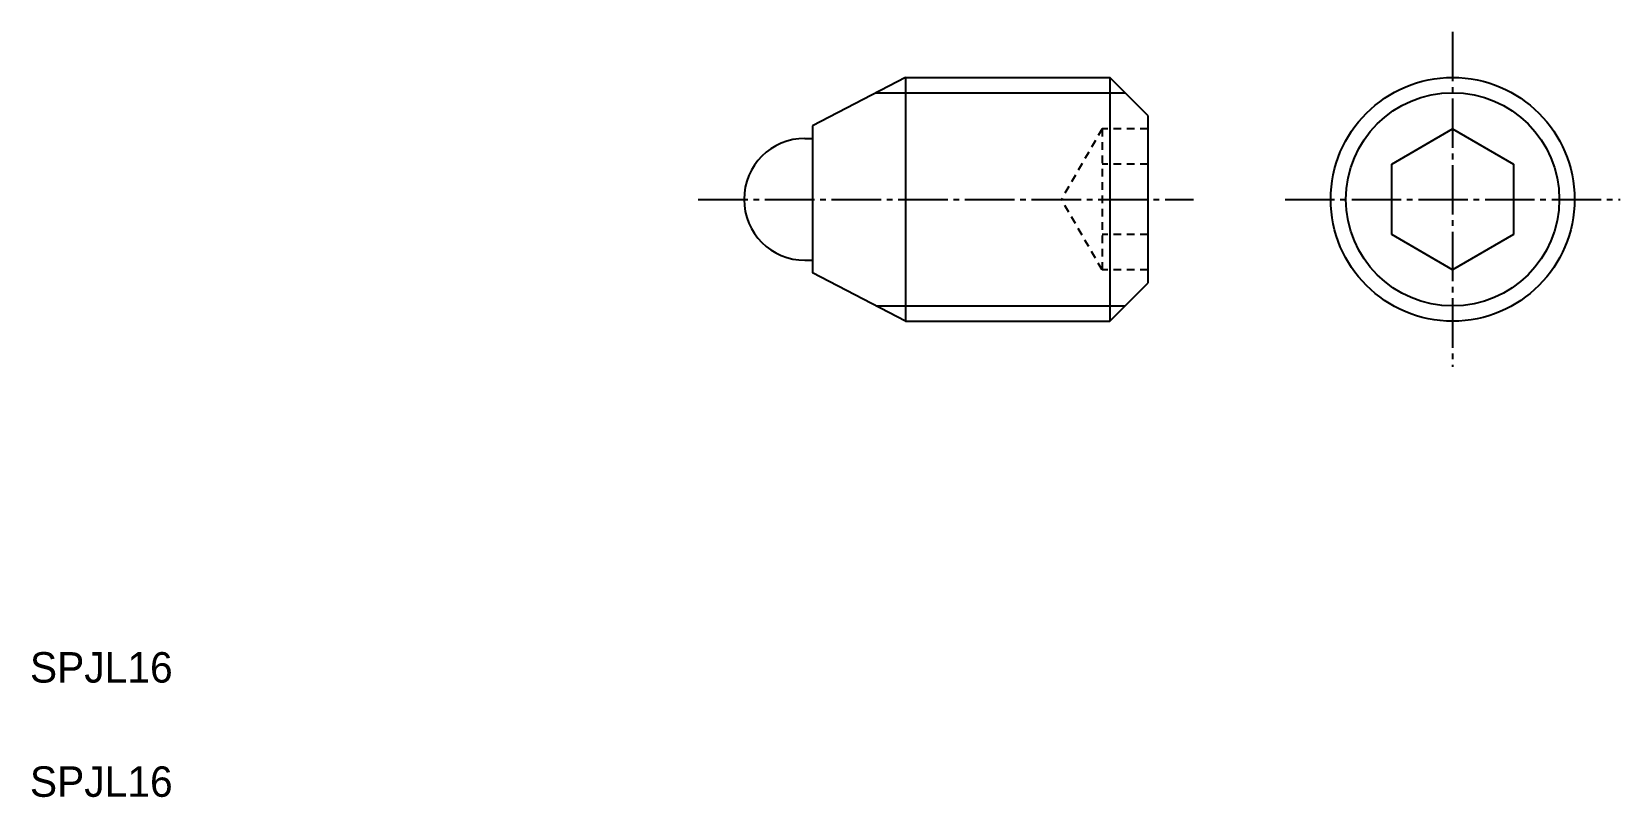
# Model space of a CAD drawing. Extents: x 5 to 109, y 5 to 55.
import ezdxf

# ---------------------------------------------------------------- set-up
doc = ezdxf.new("R2010")
doc.units = 0
doc.header["$LTSCALE"] = 0.25
doc.linetypes.add('CENTER', pattern=[17.5, 13, -1.5, 1.5, -1.5])
doc.linetypes.add('DASHED', pattern=[3.5, 2, -1.5])
doc.layers.get('0').update_dxf_attribs({"linetype": 'CONTINUOUS'})
doc.layers.add('CENTER', color=1, linetype='CENTER')

msp = doc.modelspace()

# ---------------------------------------------------------------- linework, layer by layer
for p, q in [((62.46, 52.23), (56.36, 49.06)), ((62.46, 52.23), (75.86, 52.23)), ((62.46, 52.23), (62.46, 36.23)), ((75.86, 52.23), (75.86, 36.23)), ((78.36, 49.73), (75.86, 52.23)), ((56.36, 49.06), (56.36, 39.41)), ((78.36, 49.73), (78.36, 38.73)), ((55.86, 48.23), (56.36, 48.23)), ((94.36, 46.54), (98.36, 48.85)), ((98.36, 48.85), (102.36, 46.54)), ((94.36, 41.92), (94.36, 46.54)), ((102.36, 46.54), (102.36, 41.92)), ((74.02, 41.92), (74.02, 41.92)), ((98.36, 39.61), (94.36, 41.92)), ((102.36, 41.92), (98.36, 39.61)), ((74.69, 40.77), (74.69, 40.77)), ((55.86, 40.23), (56.36, 40.23)), ((62.46, 36.23), (56.36, 39.41)), ((75.86, 36.23), (78.36, 38.73)), ((62.46, 36.23), (75.86, 36.23))]:
    msp.add_line(p, q)
at = {"color": 3}
for p, q in [((60.54, 51.23), (76.86, 51.23)), ((60.54, 37.23), (76.86, 37.23))]:
    msp.add_line(p, q, dxfattribs=at)
at = {"color": 3, "linetype": 'DASHED'}
for p, q in [((75.36, 48.85), (72.69, 44.23)), ((75.36, 48.85), (75.36, 39.61)), ((78.36, 48.85), (75.36, 48.85)), ((78.36, 46.54), (75.36, 46.54)), ((75.36, 39.61), (72.69, 44.23)), ((78.36, 41.92), (75.36, 41.92)), ((78.36, 39.61), (75.36, 39.61))]:
    msp.add_line(p, q, dxfattribs=at)
msp.add_circle((98.36, 44.23), 8)
at = {"color": 3}
msp.add_circle((98.36, 44.23), 7, dxfattribs=at)
msp.add_arc((55.86, 44.23), 4, 90, 270)
at = {"layer": 'CENTER', "color": 1, "linetype": 'CENTER'}
for p, q in [((98.36, 55.23), (98.36, 33.23)), ((48.86, 44.23), (81.36, 44.23)), ((87.36, 44.23), (109.36, 44.23))]:
    msp.add_line(p, q, dxfattribs=at)

# ---------------------------------------------------------------- texts
for p in [(5, 12.5), (5, 5)]:
    msp.add_text('SPJL16', height=2).set_placement(p)

doc.saveas('drawing.dxf')
